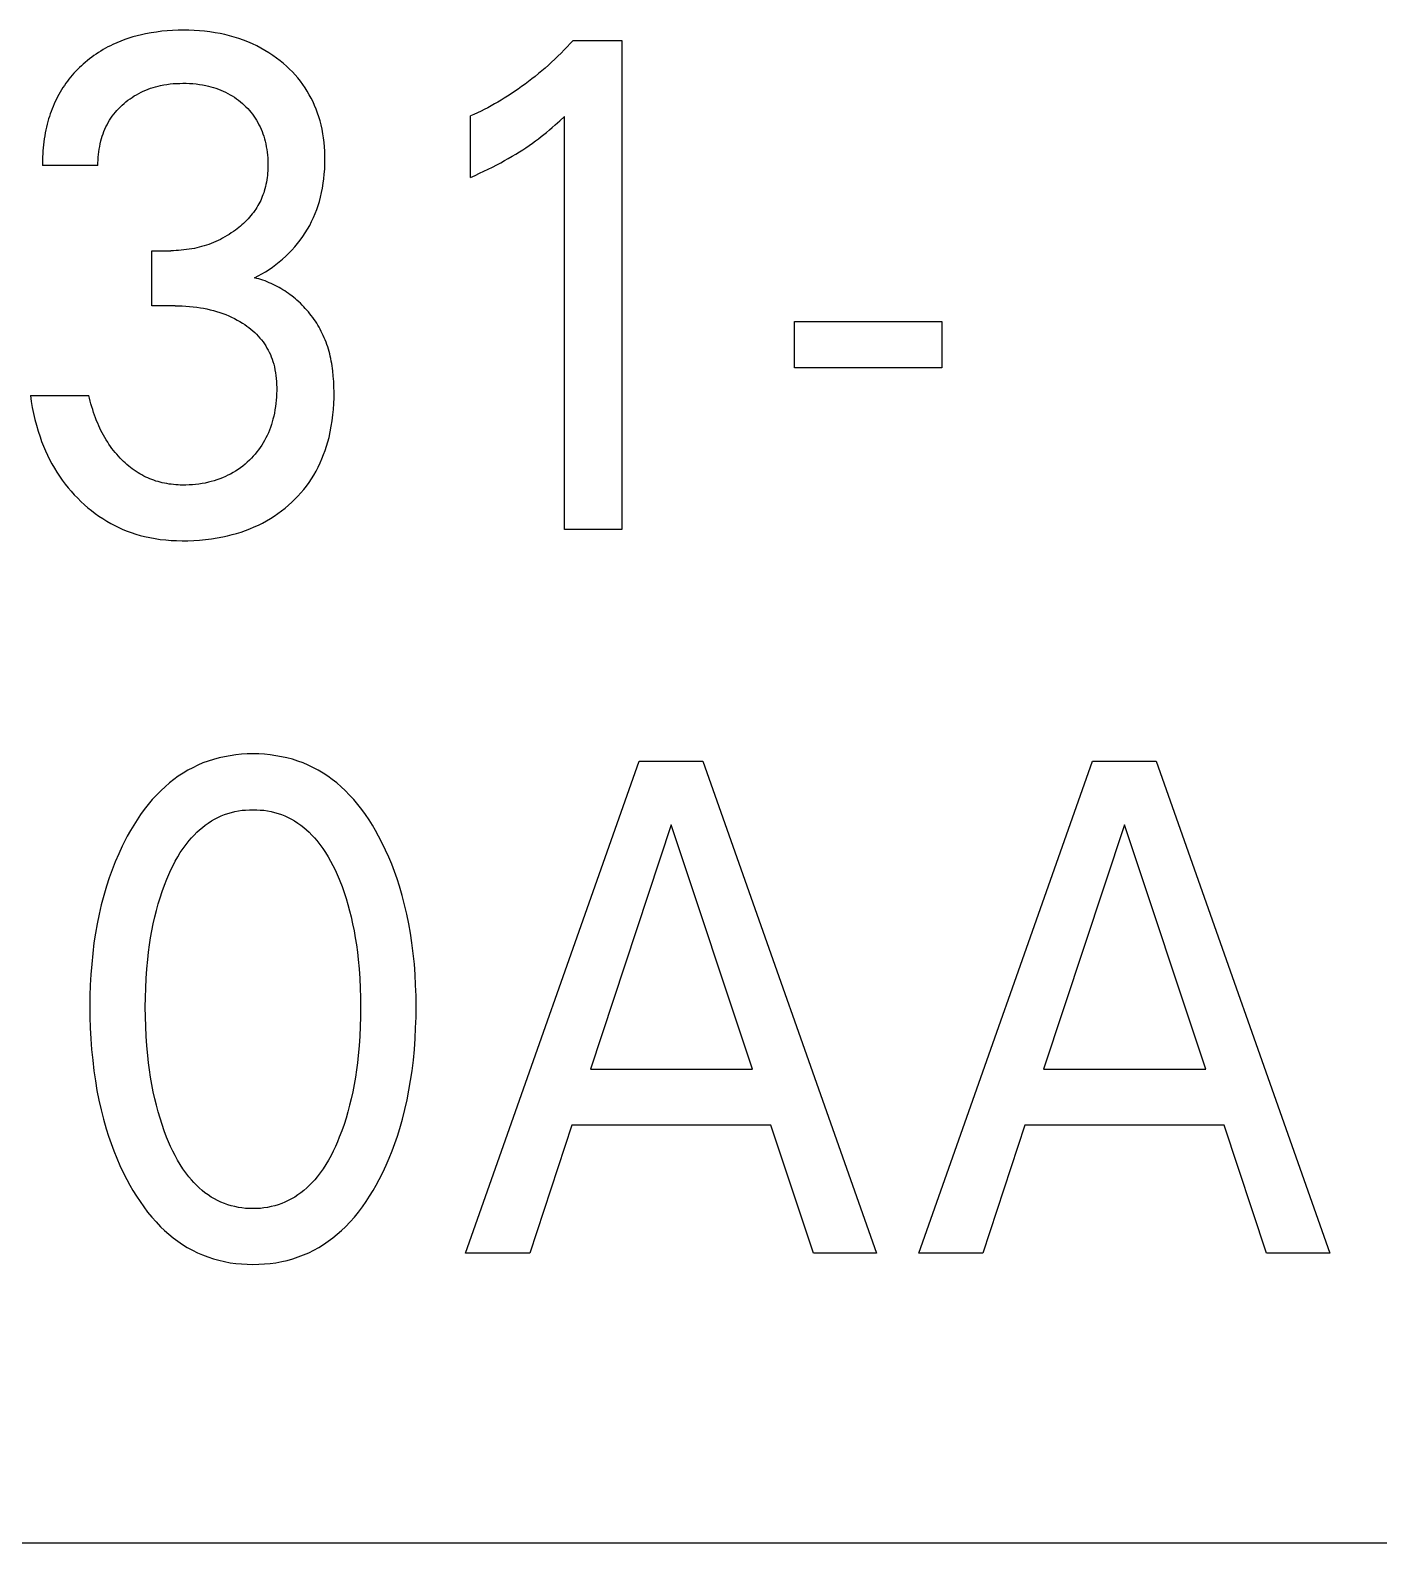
# Model space of a CAD drawing. Extents: x 10 to 656, y -396 to 292.
# Drawn here: x 272.301 to 273.244, y 101.772 to 102.829 of the extents above; entities that cross this region are included whole.
import ezdxf

# ---------------------------------------------------------------- set-up
doc = ezdxf.new("R2010")
doc.units = 0
doc.header["$LTSCALE"] = 5
doc.header["$MEASUREMENT"] = 0
doc.layers.get('0').update_dxf_attribs({"linetype": 'CONTINUOUS'})

msp = doc.modelspace()

# ---------------------------------------------------------------- linework, layer by layer
at = {"color": 7, "linetype": 'Continuous'}
for p, q in [((272.359, 102.8195), (272.3573, 102.8186)), ((272.3618, 102.8207), (272.359, 102.8195)), ((272.3646, 102.8219), (272.3618, 102.8207)), ((272.3674, 102.8229), (272.3646, 102.8219)), ((272.3703, 102.8239), (272.3674, 102.8229)), ((272.3731, 102.8248), (272.3703, 102.8239)), ((272.3761, 102.8256), (272.3731, 102.8248)), ((272.379, 102.8263), (272.3761, 102.8256)), ((272.3819, 102.827), (272.379, 102.8263)), ((272.3857, 102.8277), (272.3819, 102.827)), ((272.3895, 102.8282), (272.3857, 102.8277)), ((272.3932, 102.8287), (272.3895, 102.8282)), ((272.397, 102.829), (272.3932, 102.8287)), ((272.4008, 102.8293), (272.397, 102.829)), ((272.4046, 102.8294), (272.4008, 102.8293)), ((272.4085, 102.8295), (272.4046, 102.8294)), ((272.4121, 102.8294), (272.4085, 102.8295)), ((272.4158, 102.8293), (272.4121, 102.8294)), ((272.4195, 102.829), (272.4158, 102.8293)), ((272.4232, 102.8287), (272.4195, 102.829)), ((272.4268, 102.8283), (272.4232, 102.8287)), ((272.4305, 102.8277), (272.4268, 102.8283)), ((272.4341, 102.8271), (272.4305, 102.8277)), ((272.4374, 102.8264), (272.4341, 102.8271)), ((272.4407, 102.8256), (272.4374, 102.8264)), ((272.4439, 102.8246), (272.4407, 102.8256)), ((272.4472, 102.8236), (272.4439, 102.8246)), ((272.4504, 102.8225), (272.4472, 102.8236)), ((272.4535, 102.8213), (272.4504, 102.8225)), ((272.4566, 102.8199), (272.4535, 102.8213)), ((272.4596, 102.8185), (272.4566, 102.8199)), ((272.6789, 102.8201), (272.6768, 102.8179)), ((272.6809, 102.8224), (272.6789, 102.8201)), ((272.6809, 102.8224), (272.7149, 102.8224)), ((272.7149, 102.8224), (272.7149, 102.4802)), ((272.3427, 102.8094), (272.3412, 102.8082)), ((272.3442, 102.8106), (272.3427, 102.8094)), ((272.3458, 102.8117), (272.3442, 102.8106)), ((272.3474, 102.8128), (272.3458, 102.8117)), ((272.349, 102.8139), (272.3474, 102.8128)), ((272.3506, 102.8149), (272.349, 102.8139)), ((272.3522, 102.8159), (272.3506, 102.8149)), ((272.3539, 102.8169), (272.3522, 102.8159)), ((272.3556, 102.8178), (272.3539, 102.8169)), ((272.3573, 102.8186), (272.3556, 102.8178)), ((272.4625, 102.817), (272.4596, 102.8185)), ((272.4654, 102.8154), (272.4625, 102.817)), ((272.4681, 102.8137), (272.4654, 102.8154)), ((272.4709, 102.8119), (272.4681, 102.8137)), ((272.4735, 102.81), (272.4709, 102.8119)), ((272.4761, 102.808), (272.4735, 102.81)), ((272.6681, 102.8092), (272.6659, 102.8071)), ((272.6703, 102.8113), (272.6681, 102.8092)), ((272.6725, 102.8135), (272.6703, 102.8113)), ((272.6746, 102.8157), (272.6725, 102.8135)), ((272.6768, 102.8179), (272.6746, 102.8157)), ((272.3306, 102.7981), (272.3294, 102.7967)), ((272.3318, 102.7994), (272.3306, 102.7981)), ((272.3331, 102.8008), (272.3318, 102.7994)), ((272.3343, 102.8021), (272.3331, 102.8008)), ((272.3356, 102.8033), (272.3343, 102.8021)), ((272.337, 102.8046), (272.3356, 102.8033)), ((272.3383, 102.8058), (272.337, 102.8046)), ((272.3397, 102.807), (272.3383, 102.8058)), ((272.3412, 102.8082), (272.3397, 102.807)), ((272.4783, 102.8062), (272.4761, 102.808)), ((272.4805, 102.8043), (272.4783, 102.8062)), ((272.4826, 102.8023), (272.4805, 102.8043)), ((272.4846, 102.8003), (272.4826, 102.8023)), ((272.4865, 102.7982), (272.4846, 102.8003)), ((272.4884, 102.7961), (272.4865, 102.7982)), ((272.6567, 102.7991), (272.6544, 102.7972)), ((272.659, 102.801), (272.6567, 102.7991)), ((272.6613, 102.803), (272.659, 102.801)), ((272.6636, 102.805), (272.6613, 102.803)), ((272.6659, 102.8071), (272.6636, 102.805)), ((272.3231, 102.7878), (272.3221, 102.7862)), ((272.324, 102.7894), (272.3231, 102.7878)), ((272.3251, 102.7909), (272.324, 102.7894)), ((272.3261, 102.7924), (272.3251, 102.7909)), ((272.3272, 102.7938), (272.3261, 102.7924)), ((272.3283, 102.7953), (272.3272, 102.7938)), ((272.3294, 102.7967), (272.3283, 102.7953)), ((272.3803, 102.7869), (272.382, 102.7876)), ((272.382, 102.7876), (272.3837, 102.7883)), ((272.3837, 102.7883), (272.3854, 102.7889)), ((272.3854, 102.7889), (272.3871, 102.7894)), ((272.3871, 102.7894), (272.3889, 102.7899)), ((272.3889, 102.7899), (272.3906, 102.7904)), ((272.3906, 102.7904), (272.3924, 102.7908)), ((272.3924, 102.7908), (272.3946, 102.7912)), ((272.3946, 102.7912), (272.3968, 102.7916)), ((272.3968, 102.7916), (272.3991, 102.7919)), ((272.3991, 102.7919), (272.4013, 102.7921)), ((272.4013, 102.7921), (272.4035, 102.7923)), ((272.4035, 102.7923), (272.4058, 102.7923)), ((272.4058, 102.7923), (272.408, 102.7924)), ((272.408, 102.7924), (272.4103, 102.7924)), ((272.4103, 102.7924), (272.4126, 102.7923)), ((272.4126, 102.7923), (272.4149, 102.7921)), ((272.4149, 102.7921), (272.4172, 102.7919)), ((272.4172, 102.7919), (272.4195, 102.7916)), ((272.4195, 102.7916), (272.4217, 102.7912)), ((272.4217, 102.7912), (272.424, 102.7908)), ((272.424, 102.7908), (272.4258, 102.7904)), ((272.4258, 102.7904), (272.4275, 102.7899)), ((272.4275, 102.7899), (272.4293, 102.7894)), ((272.4293, 102.7894), (272.431, 102.7889)), ((272.431, 102.7889), (272.4328, 102.7883)), ((272.4328, 102.7883), (272.4345, 102.7876)), ((272.4345, 102.7876), (272.4362, 102.7869)), ((272.4902, 102.7939), (272.4884, 102.7961)), ((272.4919, 102.7916), (272.4902, 102.7939)), ((272.4935, 102.7892), (272.4919, 102.7916)), ((272.495, 102.7869), (272.4935, 102.7892)), ((272.6425, 102.7883), (272.64, 102.7866)), ((272.6449, 102.79), (272.6425, 102.7883)), ((272.6473, 102.7918), (272.6449, 102.79)), ((272.6497, 102.7935), (272.6473, 102.7918)), ((272.6521, 102.7954), (272.6497, 102.7935)), ((272.6544, 102.7972), (272.6521, 102.7954)), ((272.3179, 102.7779), (272.3172, 102.7762)), ((272.3187, 102.7796), (272.3179, 102.7779)), ((272.3195, 102.7813), (272.3187, 102.7796)), ((272.3203, 102.783), (272.3195, 102.7813)), ((272.3212, 102.7846), (272.3203, 102.783)), ((272.3221, 102.7862), (272.3212, 102.7846)), ((272.3643, 102.7759), (272.3656, 102.7771)), ((272.3656, 102.7771), (272.3669, 102.7782)), ((272.3669, 102.7782), (272.3682, 102.7794)), ((272.3682, 102.7794), (272.3696, 102.7805)), ((272.3696, 102.7805), (272.3711, 102.7815)), ((272.3711, 102.7815), (272.3725, 102.7825)), ((272.3725, 102.7825), (272.374, 102.7835)), ((272.374, 102.7835), (272.3756, 102.7844)), ((272.3756, 102.7844), (272.3771, 102.7853)), ((272.3771, 102.7853), (272.3787, 102.7861)), ((272.3787, 102.7861), (272.3803, 102.7869)), ((272.4362, 102.7869), (272.4378, 102.7861)), ((272.4378, 102.7861), (272.4394, 102.7853)), ((272.4394, 102.7853), (272.441, 102.7844)), ((272.441, 102.7844), (272.4425, 102.7835)), ((272.4425, 102.7835), (272.444, 102.7826)), ((272.444, 102.7826), (272.4454, 102.7815)), ((272.4454, 102.7815), (272.4469, 102.7805)), ((272.4469, 102.7805), (272.4483, 102.7794)), ((272.4483, 102.7794), (272.4496, 102.7782)), ((272.4496, 102.7782), (272.4509, 102.7771)), ((272.4509, 102.7771), (272.4521, 102.7759)), ((272.4964, 102.7844), (272.495, 102.7869)), ((272.4977, 102.7819), (272.4964, 102.7844)), ((272.499, 102.7794), (272.4977, 102.7819)), ((272.5001, 102.7768), (272.499, 102.7794)), ((272.6259, 102.7779), (272.6236, 102.7766)), ((272.6282, 102.7792), (272.6259, 102.7779)), ((272.6305, 102.7806), (272.6282, 102.7792)), ((272.6328, 102.7819), (272.6305, 102.7806)), ((272.6351, 102.7834), (272.6328, 102.7819)), ((272.6376, 102.785), (272.6351, 102.7834)), ((272.64, 102.7866), (272.6376, 102.785)), ((272.3141, 102.7674), (272.3136, 102.7656)), ((272.3146, 102.7692), (272.3141, 102.7674)), ((272.3152, 102.771), (272.3146, 102.7692)), ((272.3158, 102.7727), (272.3152, 102.771)), ((272.3165, 102.7745), (272.3158, 102.7727)), ((272.3172, 102.7762), (272.3165, 102.7745)), ((272.3558, 102.765), (272.3567, 102.7665)), ((272.3567, 102.7665), (272.3577, 102.7679)), ((272.3577, 102.7679), (272.3586, 102.7693)), ((272.3586, 102.7693), (272.3597, 102.7707)), ((272.3597, 102.7707), (272.3608, 102.7721)), ((272.3608, 102.7721), (272.3619, 102.7734)), ((272.3619, 102.7734), (272.3631, 102.7747)), ((272.3631, 102.7747), (272.3643, 102.7759)), ((272.4521, 102.7759), (272.4533, 102.7747)), ((272.4533, 102.7747), (272.4545, 102.7734)), ((272.4545, 102.7734), (272.4556, 102.7721)), ((272.4556, 102.7721), (272.4566, 102.7708)), ((272.4566, 102.7708), (272.4576, 102.7694)), ((272.4576, 102.7694), (272.4586, 102.768)), ((272.4586, 102.768), (272.4595, 102.7665)), ((272.4595, 102.7665), (272.4604, 102.765)), ((272.5012, 102.7742), (272.5001, 102.7768)), ((272.5022, 102.7715), (272.5012, 102.7742)), ((272.5031, 102.7689), (272.5022, 102.7715)), ((272.5039, 102.7661), (272.5031, 102.7689)), ((272.6116, 102.7706), (272.6092, 102.7695)), ((272.6092, 102.7265), (272.6092, 102.7695)), ((272.614, 102.7717), (272.6116, 102.7706)), ((272.6165, 102.7729), (272.614, 102.7717)), ((272.6188, 102.7741), (272.6165, 102.7729)), ((272.6212, 102.7753), (272.6188, 102.7741)), ((272.6236, 102.7766), (272.6212, 102.7753)), ((272.6716, 102.7662), (272.6748, 102.7692)), ((272.6748, 102.4802), (272.6748, 102.7692)), ((272.3117, 102.7576), (272.3114, 102.7556)), ((272.3122, 102.7597), (272.3117, 102.7576)), ((272.3126, 102.7617), (272.3122, 102.7597)), ((272.3131, 102.7638), (272.3126, 102.7617)), ((272.3136, 102.7656), (272.3131, 102.7638)), ((272.3516, 102.7554), (272.3522, 102.757)), ((272.3522, 102.757), (272.3528, 102.7587)), ((272.3528, 102.7587), (272.3535, 102.7603)), ((272.3535, 102.7603), (272.3542, 102.7619)), ((272.3542, 102.7619), (272.355, 102.7634)), ((272.355, 102.7634), (272.3558, 102.765)), ((272.4604, 102.765), (272.4612, 102.7634)), ((272.4612, 102.7634), (272.462, 102.7619)), ((272.462, 102.7619), (272.4627, 102.7603)), ((272.4627, 102.7603), (272.4634, 102.7586)), ((272.4634, 102.7586), (272.464, 102.757)), ((272.464, 102.757), (272.4645, 102.7553)), ((272.5046, 102.7632), (272.5039, 102.7661)), ((272.5053, 102.7602), (272.5046, 102.7632)), ((272.5059, 102.7571), (272.5053, 102.7602)), ((272.5063, 102.7541), (272.5059, 102.7571)), ((272.6586, 102.7551), (272.6605, 102.7565)), ((272.6605, 102.7565), (272.6623, 102.758)), ((272.6623, 102.758), (272.6643, 102.7598)), ((272.6643, 102.7598), (272.6663, 102.7615)), ((272.6663, 102.7615), (272.6683, 102.7632)), ((272.6683, 102.7632), (272.6716, 102.7662)), ((272.3101, 102.7452), (272.31, 102.7431)), ((272.3103, 102.7472), (272.3101, 102.7452)), ((272.3105, 102.7493), (272.3103, 102.7472)), ((272.3108, 102.7514), (272.3105, 102.7493)), ((272.311, 102.7535), (272.3108, 102.7514)), ((272.3114, 102.7556), (272.311, 102.7535)), ((272.3492, 102.7444), (272.3494, 102.7463)), ((272.3494, 102.7463), (272.3498, 102.7482)), ((272.3498, 102.7482), (272.3502, 102.7501)), ((272.3502, 102.7501), (272.3506, 102.752)), ((272.3506, 102.752), (272.3511, 102.7537)), ((272.3511, 102.7537), (272.3516, 102.7554)), ((272.4645, 102.7553), (272.465, 102.7536)), ((272.465, 102.7536), (272.4655, 102.7519)), ((272.4655, 102.7519), (272.4659, 102.75)), ((272.4659, 102.75), (272.4663, 102.748)), ((272.4663, 102.748), (272.4666, 102.7461)), ((272.4666, 102.7461), (272.4669, 102.7442)), ((272.5067, 102.751), (272.5063, 102.7541)), ((272.507, 102.748), (272.5067, 102.751)), ((272.5072, 102.7449), (272.507, 102.748)), ((272.6434, 102.7444), (272.6457, 102.7459)), ((272.6457, 102.7459), (272.6479, 102.7473)), ((272.6479, 102.7473), (272.6502, 102.7489)), ((272.6502, 102.7489), (272.6524, 102.7504)), ((272.6524, 102.7504), (272.6546, 102.752)), ((272.6546, 102.752), (272.6567, 102.7536)), ((272.6567, 102.7536), (272.6586, 102.7551)), ((272.3099, 102.741), (272.3098, 102.7389)), ((272.3098, 102.7389), (272.3098, 102.7369)), ((272.3098, 102.7369), (272.3098, 102.7348)), ((272.3486, 102.7348), (272.3098, 102.7348)), ((272.31, 102.7431), (272.3099, 102.741)), ((272.3486, 102.7367), (272.3487, 102.7386)), ((272.3486, 102.7348), (272.3486, 102.7367)), ((272.3487, 102.7386), (272.3488, 102.7406)), ((272.3488, 102.7406), (272.3489, 102.7425)), ((272.3489, 102.7425), (272.3492, 102.7444)), ((272.4669, 102.7442), (272.4671, 102.7422)), ((272.4671, 102.7422), (272.4673, 102.7402)), ((272.4673, 102.7402), (272.4674, 102.7383)), ((272.4674, 102.7383), (272.4674, 102.7363)), ((272.4674, 102.7363), (272.4674, 102.7343)), ((272.5073, 102.7418), (272.5072, 102.7449)), ((272.5072, 102.7322), (272.5073, 102.7354)), ((272.5073, 102.7387), (272.5073, 102.7418)), ((272.5073, 102.7354), (272.5073, 102.7387)), ((272.6245, 102.7338), (272.6276, 102.7354)), ((272.6276, 102.7354), (272.6303, 102.7368)), ((272.6303, 102.7368), (272.6329, 102.7383)), ((272.6329, 102.7383), (272.6356, 102.7397)), ((272.6356, 102.7397), (272.6382, 102.7413)), ((272.6382, 102.7413), (272.6408, 102.7428)), ((272.6408, 102.7428), (272.6434, 102.7444)), ((272.4667, 102.7248), (272.4664, 102.7232)), ((272.4669, 102.7264), (272.4667, 102.7248)), ((272.4671, 102.7279), (272.4669, 102.7264)), ((272.4672, 102.7295), (272.4671, 102.7279)), ((272.4673, 102.7311), (272.4672, 102.7295)), ((272.4674, 102.7327), (272.4673, 102.7311)), ((272.4674, 102.7343), (272.4674, 102.7327)), ((272.5062, 102.7224), (272.5066, 102.7256)), ((272.5066, 102.7256), (272.5069, 102.7289)), ((272.5069, 102.7289), (272.5072, 102.7322)), ((272.6092, 102.7265), (272.6123, 102.7279)), ((272.6123, 102.7279), (272.6154, 102.7294)), ((272.6154, 102.7294), (272.6184, 102.7308)), ((272.6184, 102.7308), (272.6215, 102.7323)), ((272.6215, 102.7323), (272.6245, 102.7338)), ((272.464, 102.7144), (272.4635, 102.7131)), ((272.4645, 102.7157), (272.464, 102.7144)), ((272.4649, 102.717), (272.4645, 102.7157)), ((272.4654, 102.7185), (272.4649, 102.717)), ((272.4658, 102.7201), (272.4654, 102.7185)), ((272.4661, 102.7216), (272.4658, 102.7201)), ((272.4664, 102.7232), (272.4661, 102.7216)), ((272.5043, 102.7127), (272.505, 102.7159)), ((272.505, 102.7159), (272.5057, 102.7191)), ((272.5057, 102.7191), (272.5062, 102.7224)), ((272.4582, 102.7033), (272.4573, 102.7021)), ((272.4589, 102.7044), (272.4582, 102.7033)), ((272.4597, 102.7056), (272.4589, 102.7044)), ((272.4604, 102.7068), (272.4597, 102.7056)), ((272.4611, 102.708), (272.4604, 102.7068)), ((272.4618, 102.7093), (272.4611, 102.708)), ((272.4624, 102.7105), (272.4618, 102.7093)), ((272.463, 102.7118), (272.4624, 102.7105)), ((272.4635, 102.7131), (272.463, 102.7118)), ((272.5005, 102.7012), (272.5016, 102.704)), ((272.5016, 102.704), (272.5026, 102.7069)), ((272.5026, 102.7069), (272.5035, 102.7098)), ((272.5035, 102.7098), (272.5043, 102.7127)), ((272.4482, 102.6925), (272.4471, 102.6915)), ((272.4493, 102.6934), (272.4482, 102.6925)), ((272.4504, 102.6944), (272.4493, 102.6934)), ((272.4515, 102.6955), (272.4504, 102.6944)), ((272.4526, 102.6965), (272.4515, 102.6955)), ((272.4536, 102.6976), (272.4526, 102.6965)), ((272.4546, 102.6987), (272.4536, 102.6976)), ((272.4555, 102.6998), (272.4546, 102.6987)), ((272.4565, 102.701), (272.4555, 102.6998)), ((272.4573, 102.7021), (272.4565, 102.701)), ((272.4952, 102.6903), (272.4967, 102.6929)), ((272.4967, 102.6929), (272.498, 102.6956)), ((272.498, 102.6956), (272.4993, 102.6984)), ((272.4993, 102.6984), (272.5005, 102.7012)), ((272.431, 102.6817), (272.4294, 102.681)), ((272.4326, 102.6824), (272.431, 102.6817)), ((272.4342, 102.6832), (272.4326, 102.6824)), ((272.4358, 102.684), (272.4342, 102.6832)), ((272.4373, 102.6849), (272.4358, 102.684)), ((272.4389, 102.6858), (272.4373, 102.6849)), ((272.4404, 102.6867), (272.4389, 102.6858)), ((272.4418, 102.6877), (272.4404, 102.6867)), ((272.4433, 102.6887), (272.4418, 102.6877)), ((272.4447, 102.6897), (272.4433, 102.6887)), ((272.4459, 102.6906), (272.4447, 102.6897)), ((272.4471, 102.6915), (272.4459, 102.6906)), ((272.4882, 102.6803), (272.4901, 102.6827)), ((272.4901, 102.6827), (272.4919, 102.6852)), ((272.4919, 102.6852), (272.4936, 102.6877)), ((272.4936, 102.6877), (272.4952, 102.6903)), ((272.3862, 102.6368), (272.3862, 102.6753)), ((272.3862, 102.6753), (272.3995, 102.6753)), ((272.4014, 102.6753), (272.3995, 102.6753)), ((272.4032, 102.6754), (272.4014, 102.6753)), ((272.405, 102.6755), (272.4032, 102.6754)), ((272.4069, 102.6756), (272.405, 102.6755)), ((272.4087, 102.6758), (272.4069, 102.6756)), ((272.4105, 102.676), (272.4087, 102.6758)), ((272.4124, 102.6763), (272.4105, 102.676)), ((272.4142, 102.6766), (272.4124, 102.6763)), ((272.416, 102.6769), (272.4142, 102.6766)), ((272.4177, 102.6773), (272.416, 102.6769)), ((272.4194, 102.6777), (272.4177, 102.6773)), ((272.4211, 102.6781), (272.4194, 102.6777)), ((272.4228, 102.6786), (272.4211, 102.6781)), ((272.4245, 102.6792), (272.4228, 102.6786)), ((272.4261, 102.6797), (272.4245, 102.6792)), ((272.4278, 102.6804), (272.4261, 102.6797)), ((272.4294, 102.681), (272.4278, 102.6804)), ((272.4777, 102.6694), (272.48, 102.6714)), ((272.48, 102.6714), (272.4821, 102.6735)), ((272.4821, 102.6735), (272.4843, 102.6757)), ((272.4843, 102.6757), (272.4863, 102.678)), ((272.4863, 102.678), (272.4882, 102.6803)), ((272.4633, 102.6591), (272.4658, 102.6606)), ((272.4658, 102.6606), (272.4683, 102.6622)), ((272.4683, 102.6622), (272.4707, 102.6638)), ((272.4707, 102.6638), (272.4731, 102.6656)), ((272.4731, 102.6656), (272.4754, 102.6675)), ((272.4754, 102.6675), (272.4777, 102.6694)), ((272.4581, 102.6563), (272.4607, 102.6576)), ((272.4596, 102.6559), (272.4581, 102.6563)), ((272.4611, 102.6555), (272.4596, 102.6559)), ((272.4607, 102.6576), (272.4633, 102.6591)), ((272.4626, 102.6551), (272.4611, 102.6555)), ((272.464, 102.6546), (272.4626, 102.6551)), ((272.4655, 102.6541), (272.464, 102.6546)), ((272.4669, 102.6535), (272.4655, 102.6541)), ((272.4684, 102.6529), (272.4669, 102.6535)), ((272.4698, 102.6523), (272.4684, 102.6529)), ((272.4712, 102.6517), (272.4698, 102.6523)), ((272.4726, 102.651), (272.4712, 102.6517)), ((272.4739, 102.6503), (272.4726, 102.651)), ((272.4753, 102.6495), (272.4739, 102.6503)), ((272.4766, 102.6488), (272.4753, 102.6495)), ((272.4779, 102.648), (272.4766, 102.6488)), ((272.4793, 102.6472), (272.4779, 102.648)), ((272.4805, 102.6463), (272.4793, 102.6472)), ((272.4818, 102.6454), (272.4805, 102.6463)), ((272.483, 102.6445), (272.4818, 102.6454)), ((272.4843, 102.6436), (272.483, 102.6445)), ((272.4855, 102.6426), (272.4843, 102.6436)), ((272.4867, 102.6416), (272.4855, 102.6426)), ((272.4878, 102.6406), (272.4867, 102.6416)), ((272.489, 102.6396), (272.4878, 102.6406)), ((272.4902, 102.6385), (272.489, 102.6396)), ((272.4025, 102.6368), (272.3862, 102.6368)), ((272.4025, 102.6368), (272.405, 102.6367)), ((272.405, 102.6367), (272.4076, 102.6367)), ((272.4076, 102.6367), (272.4101, 102.6365)), ((272.4101, 102.6365), (272.4127, 102.6363)), ((272.4127, 102.6363), (272.4152, 102.6361)), ((272.4152, 102.6361), (272.4177, 102.6358)), ((272.4177, 102.6358), (272.4202, 102.6354)), ((272.4202, 102.6354), (272.4225, 102.635)), ((272.4225, 102.635), (272.4248, 102.6346)), ((272.4248, 102.6346), (272.4271, 102.634)), ((272.4271, 102.634), (272.4293, 102.6335)), ((272.4293, 102.6335), (272.4316, 102.6328)), ((272.4316, 102.6328), (272.4338, 102.6321)), ((272.4338, 102.6321), (272.436, 102.6314)), ((272.436, 102.6314), (272.438, 102.6306)), ((272.438, 102.6306), (272.4401, 102.6297)), ((272.4401, 102.6297), (272.4421, 102.6288)), ((272.4421, 102.6288), (272.4441, 102.6279)), ((272.4914, 102.6373), (272.4902, 102.6385)), ((272.4925, 102.6361), (272.4914, 102.6373)), ((272.4936, 102.6349), (272.4925, 102.6361)), ((272.4947, 102.6337), (272.4936, 102.6349)), ((272.4958, 102.6325), (272.4947, 102.6337)), ((272.4968, 102.6312), (272.4958, 102.6325)), ((272.4978, 102.6299), (272.4968, 102.6312)), ((272.4988, 102.6286), (272.4978, 102.6299)), ((272.4441, 102.6279), (272.446, 102.6268)), ((272.446, 102.6268), (272.4479, 102.6257)), ((272.4479, 102.6257), (272.4498, 102.6246)), ((272.4498, 102.6246), (272.4513, 102.6236)), ((272.4513, 102.6236), (272.4528, 102.6226)), ((272.4528, 102.6226), (272.4542, 102.6215)), ((272.4542, 102.6215), (272.4556, 102.6204)), ((272.4556, 102.6204), (272.4569, 102.6193)), ((272.4569, 102.6193), (272.4582, 102.6181)), ((272.4998, 102.6272), (272.4988, 102.6286)), ((272.5007, 102.6259), (272.4998, 102.6272)), ((272.5016, 102.6245), (272.5007, 102.6259)), ((272.5024, 102.6231), (272.5016, 102.6245)), ((272.5033, 102.6217), (272.5024, 102.6231)), ((272.5041, 102.6203), (272.5033, 102.6217)), ((272.5048, 102.6188), (272.5041, 102.6203)), ((272.5055, 102.6174), (272.5048, 102.6188)), ((272.8358, 102.5934), (272.8358, 102.6258)), ((272.8358, 102.6258), (272.9389, 102.6258)), ((272.9389, 102.6258), (272.9389, 102.5934)), ((272.4582, 102.6181), (272.4595, 102.6168)), ((272.4595, 102.6168), (272.4607, 102.6156)), ((272.4607, 102.6156), (272.4619, 102.6142)), ((272.4619, 102.6142), (272.463, 102.6129)), ((272.463, 102.6129), (272.4641, 102.6115)), ((272.4641, 102.6115), (272.465, 102.6101)), ((272.465, 102.6101), (272.466, 102.6087)), ((272.466, 102.6087), (272.4668, 102.6072)), ((272.5062, 102.6159), (272.5055, 102.6174)), ((272.5069, 102.6144), (272.5062, 102.6159)), ((272.5075, 102.6129), (272.5069, 102.6144)), ((272.5081, 102.6113), (272.5075, 102.6129)), ((272.5087, 102.6097), (272.5081, 102.6113)), ((272.5093, 102.6081), (272.5087, 102.6097)), ((272.5098, 102.6064), (272.5093, 102.6081)), ((272.4668, 102.6072), (272.4677, 102.6057)), ((272.4677, 102.6057), (272.4684, 102.6042)), ((272.4684, 102.6042), (272.4692, 102.6027)), ((272.4692, 102.6027), (272.4698, 102.6011)), ((272.4698, 102.6011), (272.4704, 102.5995)), ((272.4704, 102.5995), (272.471, 102.5979)), ((272.471, 102.5979), (272.4715, 102.5959)), ((272.5102, 102.6048), (272.5098, 102.6064)), ((272.5107, 102.6031), (272.5102, 102.6048)), ((272.5111, 102.6015), (272.5107, 102.6031)), ((272.5115, 102.5998), (272.5111, 102.6015)), ((272.5118, 102.5981), (272.5115, 102.5998)), ((272.5121, 102.5964), (272.5118, 102.5981)), ((272.4715, 102.5959), (272.472, 102.594)), ((272.472, 102.594), (272.4724, 102.592)), ((272.4724, 102.592), (272.4728, 102.5899)), ((272.4728, 102.5899), (272.4731, 102.5879)), ((272.4731, 102.5879), (272.4733, 102.5859)), ((272.5124, 102.5947), (272.5121, 102.5964)), ((272.5126, 102.593), (272.5124, 102.5947)), ((272.5128, 102.5913), (272.5126, 102.593)), ((272.5132, 102.5875), (272.5128, 102.5913)), ((272.5135, 102.5838), (272.5132, 102.5875)), ((272.9389, 102.5934), (272.8358, 102.5934)), ((272.4733, 102.5859), (272.4734, 102.5838)), ((272.4734, 102.5838), (272.4735, 102.5818)), ((272.4735, 102.5818), (272.4736, 102.5797)), ((272.4736, 102.5774), (272.4735, 102.5752)), ((272.4736, 102.5797), (272.4736, 102.5774)), ((272.5136, 102.58), (272.5135, 102.5838)), ((272.5137, 102.5763), (272.5136, 102.58)), ((272.5137, 102.5723), (272.5137, 102.5763)), ((272.3013, 102.5741), (272.3019, 102.5699)), ((272.3013, 102.5741), (272.3422, 102.5741)), ((272.3019, 102.5699), (272.3026, 102.5657)), ((272.3026, 102.5657), (272.3035, 102.5615)), ((272.3427, 102.5721), (272.3422, 102.5741)), ((272.3432, 102.5701), (272.3427, 102.5721)), ((272.3437, 102.5681), (272.3432, 102.5701)), ((272.3443, 102.5661), (272.3437, 102.5681)), ((272.3449, 102.5642), (272.3443, 102.5661)), ((272.4727, 102.5662), (272.4724, 102.5639)), ((272.473, 102.5684), (272.4727, 102.5662)), ((272.4733, 102.5707), (272.473, 102.5684)), ((272.4734, 102.5729), (272.4733, 102.5707)), ((272.4735, 102.5752), (272.4734, 102.5729)), ((272.5133, 102.5643), (272.5135, 102.5683)), ((272.5135, 102.5683), (272.5137, 102.5723)), ((272.3035, 102.5615), (272.3044, 102.5573)), ((272.3044, 102.5573), (272.3055, 102.5532)), ((272.3455, 102.5622), (272.3449, 102.5642)), ((272.3462, 102.5602), (272.3455, 102.5622)), ((272.3469, 102.5583), (272.3462, 102.5602)), ((272.3476, 102.5564), (272.3469, 102.5583)), ((272.3484, 102.5546), (272.3476, 102.5564)), ((272.4705, 102.5556), (272.4699, 102.5537)), ((272.471, 102.5575), (272.4705, 102.5556)), ((272.4715, 102.5595), (272.471, 102.5575)), ((272.472, 102.5617), (272.4715, 102.5595)), ((272.4724, 102.5639), (272.472, 102.5617)), ((272.5118, 102.5525), (272.5124, 102.5564)), ((272.5124, 102.5564), (272.5129, 102.5604)), ((272.5129, 102.5604), (272.5133, 102.5643)), ((272.3055, 102.5532), (272.3067, 102.5491)), ((272.3067, 102.5491), (272.3081, 102.545)), ((272.3081, 102.545), (272.3092, 102.5418)), ((272.3491, 102.5529), (272.3484, 102.5546)), ((272.3499, 102.5512), (272.3491, 102.5529)), ((272.3507, 102.5495), (272.3499, 102.5512)), ((272.3516, 102.5478), (272.3507, 102.5495)), ((272.3525, 102.5462), (272.3516, 102.5478)), ((272.3534, 102.5446), (272.3525, 102.5462)), ((272.3544, 102.5429), (272.3534, 102.5446)), ((272.4661, 102.5443), (272.4651, 102.5425)), ((272.4669, 102.5461), (272.4661, 102.5443)), ((272.4678, 102.548), (272.4669, 102.5461)), ((272.4685, 102.5498), (272.4678, 102.548)), ((272.4692, 102.5517), (272.4685, 102.5498)), ((272.4699, 102.5537), (272.4692, 102.5517)), ((272.5094, 102.5417), (272.5102, 102.5447)), ((272.5102, 102.5447), (272.511, 102.5486)), ((272.511, 102.5486), (272.5118, 102.5525)), ((272.3092, 102.5418), (272.3105, 102.5386)), ((272.3105, 102.5386), (272.3118, 102.5354)), ((272.3118, 102.5354), (272.3133, 102.5323)), ((272.3554, 102.5414), (272.3544, 102.5429)), ((272.3563, 102.5399), (272.3554, 102.5414)), ((272.3573, 102.5384), (272.3563, 102.5399)), ((272.3584, 102.537), (272.3573, 102.5384)), ((272.3595, 102.5356), (272.3584, 102.537)), ((272.3606, 102.5342), (272.3595, 102.5356)), ((272.3617, 102.5329), (272.3606, 102.5342)), ((272.4597, 102.5345), (272.4585, 102.533)), ((272.4609, 102.536), (272.4597, 102.5345)), ((272.462, 102.5376), (272.4609, 102.536)), ((272.4631, 102.5392), (272.462, 102.5376)), ((272.4641, 102.5408), (272.4631, 102.5392)), ((272.4651, 102.5425), (272.4641, 102.5408)), ((272.5064, 102.5327), (272.5075, 102.5356)), ((272.5075, 102.5356), (272.5085, 102.5386)), ((272.5085, 102.5386), (272.5094, 102.5417)), ((272.3133, 102.5323), (272.3148, 102.5292)), ((272.3148, 102.5292), (272.3164, 102.5262)), ((272.3164, 102.5262), (272.3181, 102.5232)), ((272.3181, 102.5232), (272.3199, 102.5203)), ((272.3629, 102.5315), (272.3617, 102.5329)), ((272.3641, 102.5302), (272.3629, 102.5315)), ((272.3654, 102.529), (272.3641, 102.5302)), ((272.3665, 102.5279), (272.3654, 102.529)), ((272.3677, 102.5268), (272.3665, 102.5279)), ((272.3689, 102.5257), (272.3677, 102.5268)), ((272.3701, 102.5247), (272.3689, 102.5257)), ((272.3713, 102.5237), (272.3701, 102.5247)), ((272.3726, 102.5227), (272.3713, 102.5237)), ((272.4483, 102.5235), (272.4466, 102.5223)), ((272.4499, 102.5247), (272.4483, 102.5235)), ((272.4515, 102.526), (272.4499, 102.5247)), ((272.453, 102.5273), (272.4515, 102.526)), ((272.4545, 102.5287), (272.453, 102.5273)), ((272.4559, 102.5301), (272.4545, 102.5287)), ((272.4572, 102.5315), (272.4559, 102.5301)), ((272.4585, 102.533), (272.4572, 102.5315)), ((272.5011, 102.5211), (272.5026, 102.524)), ((272.5026, 102.524), (272.504, 102.5268)), ((272.504, 102.5268), (272.5052, 102.5297)), ((272.5052, 102.5297), (272.5064, 102.5327)), ((272.3199, 102.5203), (272.3217, 102.5175)), ((272.3217, 102.5175), (272.3236, 102.5148)), ((272.3236, 102.5148), (272.3256, 102.5121)), ((272.3739, 102.5218), (272.3726, 102.5227)), ((272.3752, 102.5209), (272.3739, 102.5218)), ((272.3766, 102.52), (272.3752, 102.5209)), ((272.3779, 102.5192), (272.3766, 102.52)), ((272.3793, 102.5185), (272.3779, 102.5192)), ((272.3806, 102.5177), (272.3793, 102.5185)), ((272.382, 102.517), (272.3806, 102.5177)), ((272.3834, 102.5164), (272.382, 102.517)), ((272.3848, 102.5158), (272.3834, 102.5164)), ((272.3862, 102.5152), (272.3848, 102.5158)), ((272.3877, 102.5147), (272.3862, 102.5152)), ((272.3891, 102.5142), (272.3877, 102.5147)), ((272.3906, 102.5138), (272.3891, 102.5142)), ((272.3921, 102.5134), (272.3906, 102.5138)), ((272.3936, 102.513), (272.3921, 102.5134)), ((272.3952, 102.5126), (272.3936, 102.513)), ((272.3967, 102.5124), (272.3952, 102.5126)), ((272.4214, 102.5124), (272.4191, 102.5121)), ((272.4236, 102.5128), (272.4214, 102.5124)), ((272.4258, 102.5133), (272.4236, 102.5128)), ((272.4278, 102.5138), (272.4258, 102.5133)), ((272.4299, 102.5144), (272.4278, 102.5138)), ((272.4318, 102.515), (272.4299, 102.5144)), ((272.4338, 102.5157), (272.4318, 102.515)), ((272.4357, 102.5165), (272.4338, 102.5157)), ((272.4377, 102.5173), (272.4357, 102.5165)), ((272.4395, 102.5182), (272.4377, 102.5173)), ((272.4414, 102.5191), (272.4395, 102.5182)), ((272.4432, 102.5201), (272.4414, 102.5191)), ((272.4449, 102.5212), (272.4432, 102.5201)), ((272.4466, 102.5223), (272.4449, 102.5212)), ((272.4944, 102.5107), (272.4962, 102.5132)), ((272.4962, 102.5132), (272.4979, 102.5158)), ((272.4979, 102.5158), (272.4996, 102.5184)), ((272.4996, 102.5184), (272.5011, 102.5211)), ((272.3256, 102.5121), (272.3277, 102.5095)), ((272.3277, 102.5095), (272.3298, 102.507)), ((272.3298, 102.507), (272.332, 102.5045)), ((272.332, 102.5045), (272.3344, 102.5021)), ((272.3344, 102.5021), (272.3367, 102.4998)), ((272.3983, 102.5121), (272.3967, 102.5124)), ((272.3999, 102.5119), (272.3983, 102.5121)), ((272.4015, 102.5117), (272.3999, 102.5119)), ((272.403, 102.5116), (272.4015, 102.5117)), ((272.4046, 102.5115), (272.403, 102.5116)), ((272.4062, 102.5114), (272.4046, 102.5115)), ((272.4078, 102.5114), (272.4062, 102.5114)), ((272.4101, 102.5114), (272.4078, 102.5114)), ((272.4124, 102.5115), (272.4101, 102.5114)), ((272.4146, 102.5116), (272.4124, 102.5115)), ((272.4169, 102.5118), (272.4146, 102.5116)), ((272.4191, 102.5121), (272.4169, 102.5118)), ((272.4864, 102.5015), (272.4885, 102.5037)), ((272.4885, 102.5037), (272.4905, 102.506)), ((272.4905, 102.506), (272.4925, 102.5083)), ((272.4925, 102.5083), (272.4944, 102.5107)), ((272.3367, 102.4998), (272.3391, 102.4976)), ((272.3391, 102.4976), (272.3416, 102.4955)), ((272.3416, 102.4955), (272.3441, 102.4935)), ((272.3441, 102.4935), (272.3466, 102.4915)), ((272.3466, 102.4915), (272.3493, 102.4897)), ((272.4718, 102.4896), (272.4744, 102.4914)), ((272.4744, 102.4914), (272.477, 102.4933)), ((272.477, 102.4933), (272.4795, 102.4952)), ((272.4795, 102.4952), (272.4819, 102.4973)), ((272.4819, 102.4973), (272.4842, 102.4993)), ((272.4842, 102.4993), (272.4864, 102.5015)), ((272.3493, 102.4897), (272.352, 102.4879)), ((272.352, 102.4879), (272.3547, 102.4862)), ((272.3547, 102.4862), (272.3575, 102.4846)), ((272.3575, 102.4846), (272.3603, 102.4831)), ((272.3603, 102.4831), (272.3631, 102.4817)), ((272.3631, 102.4817), (272.366, 102.4804)), ((272.4518, 102.4796), (272.4549, 102.4808)), ((272.4549, 102.4808), (272.4579, 102.4821)), ((272.4579, 102.4821), (272.4609, 102.4834)), ((272.4609, 102.4834), (272.4637, 102.4848)), ((272.4637, 102.4848), (272.4664, 102.4864)), ((272.4664, 102.4864), (272.4692, 102.4879)), ((272.4692, 102.4879), (272.4718, 102.4896)), ((272.366, 102.4804), (272.369, 102.4792)), ((272.369, 102.4792), (272.3719, 102.4781)), ((272.3719, 102.4781), (272.375, 102.4771)), ((272.375, 102.4771), (272.378, 102.4762)), ((272.378, 102.4762), (272.3811, 102.4754)), ((272.3811, 102.4754), (272.3848, 102.4746)), ((272.3848, 102.4746), (272.3885, 102.4739)), ((272.3885, 102.4739), (272.3922, 102.4734)), ((272.3922, 102.4734), (272.396, 102.473)), ((272.396, 102.473), (272.3998, 102.4727)), ((272.3998, 102.4727), (272.4036, 102.4725)), ((272.4036, 102.4725), (272.4074, 102.4724)), ((272.4074, 102.4724), (272.4115, 102.4724)), ((272.4115, 102.4724), (272.4156, 102.4725)), ((272.4156, 102.4725), (272.4197, 102.4728)), ((272.4197, 102.4728), (272.4238, 102.4732)), ((272.4238, 102.4732), (272.4279, 102.4737)), ((272.4279, 102.4737), (272.432, 102.4744)), ((272.432, 102.4744), (272.436, 102.4751)), ((272.436, 102.4751), (272.4392, 102.4759)), ((272.4392, 102.4759), (272.4424, 102.4767)), ((272.4424, 102.4767), (272.4456, 102.4776)), ((272.4456, 102.4776), (272.4487, 102.4785)), ((272.4487, 102.4785), (272.4518, 102.4796)), ((272.7149, 102.4802), (272.6748, 102.4802)), ((272.4411, 102.3221), (272.4372, 102.3214)), ((272.4451, 102.3227), (272.4411, 102.3221)), ((272.449, 102.3231), (272.4451, 102.3227)), ((272.453, 102.3233), (272.449, 102.3231)), ((272.457, 102.3234), (272.453, 102.3233)), ((272.461, 102.3233), (272.457, 102.3234)), ((272.465, 102.3231), (272.461, 102.3233)), ((272.469, 102.3227), (272.465, 102.3231)), ((272.473, 102.3221), (272.469, 102.3227)), ((272.4769, 102.3214), (272.473, 102.3221)), ((272.4115, 102.3119), (272.4081, 102.3098)), ((272.4149, 102.3137), (272.4115, 102.3119)), ((272.4184, 102.3154), (272.4149, 102.3137)), ((272.422, 102.317), (272.4184, 102.3154)), ((272.4257, 102.3183), (272.422, 102.317)), ((272.4295, 102.3195), (272.4257, 102.3183)), ((272.4333, 102.3206), (272.4295, 102.3195)), ((272.4372, 102.3214), (272.4333, 102.3206)), ((272.4808, 102.3206), (272.4769, 102.3214)), ((272.4846, 102.3196), (272.4808, 102.3206)), ((272.4884, 102.3183), (272.4846, 102.3196)), ((272.4922, 102.317), (272.4884, 102.3183)), ((272.4957, 102.3154), (272.4922, 102.317)), ((272.4993, 102.3137), (272.4957, 102.3154)), ((272.5027, 102.3119), (272.4993, 102.3137)), ((272.5061, 102.3099), (272.5027, 102.3119)), ((272.6057, 101.9741), (272.7272, 102.3182)), ((272.7272, 102.3182), (272.7717, 102.3182)), ((272.7717, 102.3182), (272.8931, 101.9741)), ((272.9227, 101.9741), (273.0441, 102.3182)), ((273.0441, 102.3182), (273.0886, 102.3182)), ((273.0886, 102.3182), (273.2101, 101.9741)), ((272.3986, 102.303), (272.3956, 102.3004)), ((272.4016, 102.3054), (272.3986, 102.303)), ((272.4048, 102.3077), (272.4016, 102.3054)), ((272.4081, 102.3098), (272.4048, 102.3077)), ((272.5093, 102.3077), (272.5061, 102.3099)), ((272.5125, 102.3054), (272.5093, 102.3077)), ((272.5156, 102.303), (272.5125, 102.3054)), ((272.5186, 102.3004), (272.5156, 102.303)), ((272.3866, 102.2914), (272.3837, 102.288)), ((272.3896, 102.2946), (272.3866, 102.2914)), ((272.3927, 102.2978), (272.3896, 102.2946)), ((272.3956, 102.3004), (272.3927, 102.2978)), ((272.5214, 102.2978), (272.5186, 102.3004)), ((272.5246, 102.2946), (272.5214, 102.2978)), ((272.5275, 102.2914), (272.5246, 102.2946)), ((272.5304, 102.288), (272.5275, 102.2914)), ((272.3784, 102.2809), (272.3759, 102.2772)), ((272.381, 102.2845), (272.3784, 102.2809)), ((272.3837, 102.288), (272.381, 102.2845)), ((272.4324, 102.2789), (272.4347, 102.28)), ((272.4347, 102.28), (272.4371, 102.2809)), ((272.4371, 102.2809), (272.4395, 102.2817)), ((272.4395, 102.2817), (272.4419, 102.2824)), ((272.4419, 102.2824), (272.4444, 102.283)), ((272.4444, 102.283), (272.4469, 102.2835)), ((272.4469, 102.2835), (272.4494, 102.2839)), ((272.4494, 102.2839), (272.4519, 102.2841)), ((272.4519, 102.2841), (272.4545, 102.2843)), ((272.4545, 102.2843), (272.457, 102.2843)), ((272.457, 102.2843), (272.4596, 102.2843)), ((272.4596, 102.2843), (272.4621, 102.2841)), ((272.4621, 102.2841), (272.4647, 102.2839)), ((272.4647, 102.2839), (272.4672, 102.2835)), ((272.4672, 102.2835), (272.4697, 102.283)), ((272.4697, 102.283), (272.4721, 102.2824)), ((272.4721, 102.2824), (272.4746, 102.2817)), ((272.4746, 102.2817), (272.477, 102.2809)), ((272.477, 102.2809), (272.4793, 102.28)), ((272.4793, 102.28), (272.4816, 102.2789)), ((272.5331, 102.2845), (272.5304, 102.288)), ((272.5357, 102.2809), (272.5331, 102.2845)), ((272.5382, 102.2772), (272.5357, 102.2809)), ((272.3713, 102.2697), (272.3691, 102.2658)), ((272.3736, 102.2735), (272.3713, 102.2697)), ((272.3759, 102.2772), (272.3736, 102.2735)), ((272.4177, 102.2685), (272.4196, 102.2702)), ((272.4196, 102.2702), (272.4216, 102.2719)), ((272.4216, 102.2719), (272.4236, 102.2735)), ((272.4236, 102.2735), (272.4257, 102.275)), ((272.4257, 102.275), (272.4279, 102.2765)), ((272.4279, 102.2765), (272.4301, 102.2778)), ((272.4301, 102.2778), (272.4324, 102.2789)), ((272.4816, 102.2789), (272.4839, 102.2778)), ((272.4839, 102.2778), (272.4861, 102.2765)), ((272.4861, 102.2765), (272.4883, 102.275)), ((272.4883, 102.275), (272.4904, 102.2735)), ((272.4904, 102.2735), (272.4925, 102.2719)), ((272.4925, 102.2719), (272.4945, 102.2702)), ((272.4945, 102.2702), (272.4964, 102.2685)), ((272.5405, 102.2735), (272.5382, 102.2772)), ((272.5428, 102.2697), (272.5405, 102.2735)), ((272.5449, 102.2658), (272.5428, 102.2697)), ((272.7496, 102.2738), (272.693, 102.1029)), ((272.8065, 102.1029), (272.7496, 102.2738)), ((273.0666, 102.2738), (273.0099, 102.1029)), ((273.1234, 102.1029), (273.0666, 102.2738)), ((272.3656, 102.2589), (272.3631, 102.2535)), ((272.3684, 102.2643), (272.3656, 102.2589)), ((272.3691, 102.2658), (272.3684, 102.2643)), ((272.4082, 102.2572), (272.4102, 102.26)), ((272.4102, 102.26), (272.4124, 102.2628)), ((272.4124, 102.2628), (272.4141, 102.2647)), ((272.4141, 102.2647), (272.4158, 102.2666)), ((272.4158, 102.2666), (272.4177, 102.2685)), ((272.4964, 102.2685), (272.4982, 102.2666)), ((272.4982, 102.2666), (272.5, 102.2647)), ((272.5, 102.2647), (272.5017, 102.2628)), ((272.5017, 102.2628), (272.5038, 102.26)), ((272.5038, 102.26), (272.5059, 102.2572)), ((272.5474, 102.261), (272.5449, 102.2658)), ((272.5498, 102.2561), (272.5474, 102.261)), ((272.3631, 102.2535), (272.3607, 102.2479)), ((272.4011, 102.2453), (272.4027, 102.2484)), ((272.4027, 102.2484), (272.4044, 102.2514)), ((272.4044, 102.2514), (272.4062, 102.2543)), ((272.4062, 102.2543), (272.4082, 102.2572)), ((272.5059, 102.2572), (272.5078, 102.2543)), ((272.5078, 102.2543), (272.5096, 102.2514)), ((272.5096, 102.2514), (272.5113, 102.2484)), ((272.5113, 102.2484), (272.5129, 102.2453)), ((272.552, 102.2512), (272.5498, 102.2561)), ((272.5541, 102.2462), (272.552, 102.2512)), ((272.3585, 102.2423), (272.3565, 102.2366)), ((272.3607, 102.2479), (272.3585, 102.2423)), ((272.3968, 102.2358), (272.3982, 102.239)), ((272.3982, 102.239), (272.3996, 102.2422)), ((272.3996, 102.2422), (272.4011, 102.2453)), ((272.5129, 102.2453), (272.5144, 102.2422)), ((272.5144, 102.2422), (272.5159, 102.239)), ((272.5159, 102.239), (272.5172, 102.2358)), ((272.556, 102.2411), (272.5541, 102.2462)), ((272.5578, 102.236), (272.556, 102.2411)), ((272.3546, 102.2309), (272.3527, 102.2244)), ((272.3565, 102.2366), (272.3546, 102.2309)), ((272.3921, 102.2228), (272.3936, 102.2272)), ((272.3936, 102.2272), (272.3951, 102.2315)), ((272.3951, 102.2315), (272.3968, 102.2358)), ((272.5172, 102.2358), (272.5177, 102.2346)), ((272.5177, 102.2346), (272.5193, 102.2305)), ((272.5193, 102.2305), (272.5208, 102.2264)), ((272.5595, 102.2309), (272.5578, 102.236)), ((272.5614, 102.2244), (272.5595, 102.2309)), ((272.3509, 102.2178), (272.3494, 102.2112)), ((272.3527, 102.2244), (272.3509, 102.2178)), ((272.3896, 102.2139), (272.3908, 102.2184)), ((272.3908, 102.2184), (272.3921, 102.2228)), ((272.5208, 102.2264), (272.5221, 102.2222)), ((272.5221, 102.2222), (272.5234, 102.218)), ((272.5234, 102.218), (272.5245, 102.2137)), ((272.5631, 102.2178), (272.5614, 102.2244)), ((272.5647, 102.2112), (272.5631, 102.2178)), ((272.3494, 102.2112), (272.348, 102.2046)), ((272.3873, 102.2046), (272.3884, 102.2095)), ((272.3884, 102.2095), (272.3896, 102.2139)), ((272.5245, 102.2137), (272.5256, 102.2095)), ((272.5256, 102.2095), (272.5267, 102.2046)), ((272.566, 102.2046), (272.5647, 102.2112)), ((272.3468, 102.1979), (272.3458, 102.1912)), ((272.348, 102.2046), (272.3468, 102.1979)), ((272.3854, 102.1946), (272.3863, 102.1996)), ((272.3863, 102.1996), (272.3873, 102.2046)), ((272.5267, 102.2046), (272.5277, 102.1996)), ((272.5277, 102.1996), (272.5286, 102.1946)), ((272.5672, 102.1979), (272.566, 102.2046)), ((272.5682, 102.1912), (272.5672, 102.1979)), ((272.3458, 102.1912), (272.3449, 102.1838)), ((272.3834, 102.1796), (272.384, 102.1847)), ((272.384, 102.1847), (272.3847, 102.1897)), ((272.3847, 102.1897), (272.3854, 102.1946)), ((272.5286, 102.1946), (272.5294, 102.1897)), ((272.5294, 102.1897), (272.5301, 102.1847)), ((272.5301, 102.1847), (272.5307, 102.1796)), ((272.5691, 102.1838), (272.5682, 102.1912)), ((272.3442, 102.1764), (272.3436, 102.169)), ((272.3449, 102.1838), (272.3442, 102.1764)), ((272.3828, 102.173), (272.3834, 102.1796)), ((272.5307, 102.1796), (272.5313, 102.173)), ((272.5699, 102.1764), (272.5691, 102.1838)), ((272.5704, 102.169), (272.5699, 102.1764)), ((272.3436, 102.169), (272.3432, 102.1616)), ((272.382, 102.1596), (272.3823, 102.1663)), ((272.3823, 102.1663), (272.3828, 102.173)), ((272.5313, 102.173), (272.5318, 102.1663)), ((272.5318, 102.1663), (272.5321, 102.1596)), ((272.5708, 102.1616), (272.5704, 102.169)), ((272.343, 102.1542), (272.3429, 102.1468)), ((272.3432, 102.1616), (272.343, 102.1542)), ((272.3817, 102.1463), (272.3818, 102.153)), ((272.3818, 102.153), (272.382, 102.1596)), ((272.5321, 102.1596), (272.5323, 102.153)), ((272.5323, 102.153), (272.5323, 102.1463)), ((272.5711, 102.1542), (272.5708, 102.1616)), ((272.5711, 102.1468), (272.5711, 102.1542)), ((272.3429, 102.1468), (272.343, 102.1392)), ((272.3818, 102.1395), (272.3817, 102.1463)), ((272.5323, 102.1463), (272.5323, 102.1395)), ((272.5711, 102.1392), (272.5711, 102.1468)), ((272.343, 102.1392), (272.3432, 102.1317)), ((272.3432, 102.1317), (272.3436, 102.1241)), ((272.382, 102.1327), (272.3818, 102.1395)), ((272.3823, 102.1259), (272.382, 102.1327)), ((272.5321, 102.1327), (272.5318, 102.1259)), ((272.5323, 102.1395), (272.5321, 102.1327)), ((272.5705, 102.1242), (272.5708, 102.1317)), ((272.5708, 102.1317), (272.5711, 102.1392)), ((272.3436, 102.1241), (272.3441, 102.1166)), ((272.3828, 102.1192), (272.3823, 102.1259)), ((272.5318, 102.1259), (272.5313, 102.1192)), ((272.5699, 102.1167), (272.5705, 102.1242)), ((272.3441, 102.1166), (272.3449, 102.1091)), ((272.3834, 102.1124), (272.3828, 102.1192)), ((272.384, 102.1073), (272.3834, 102.1124)), ((272.5307, 102.1124), (272.5301, 102.1073)), ((272.5313, 102.1192), (272.5307, 102.1124)), ((272.5692, 102.1092), (272.5699, 102.1167)), ((272.3449, 102.1091), (272.3458, 102.1016)), ((272.3458, 102.1016), (272.3468, 102.0948)), ((272.3846, 102.1023), (272.384, 102.1073)), ((272.3854, 102.0972), (272.3846, 102.1023)), ((272.5294, 102.1023), (272.5287, 102.0972)), ((272.5301, 102.1073), (272.5294, 102.1023)), ((272.5673, 102.0949), (272.5683, 102.1017)), ((272.5683, 102.1017), (272.5692, 102.1092)), ((272.693, 102.1029), (272.8065, 102.1029)), ((273.0099, 102.1029), (273.1234, 102.1029)), ((272.3468, 102.0948), (272.3479, 102.088)), ((272.3863, 102.0921), (272.3854, 102.0972)), ((272.3872, 102.0871), (272.3863, 102.0921)), ((272.5278, 102.0921), (272.5268, 102.0871)), ((272.5287, 102.0972), (272.5278, 102.0921)), ((272.5661, 102.0881), (272.5673, 102.0949)), ((272.3479, 102.088), (272.3493, 102.0812)), ((272.3493, 102.0812), (272.3508, 102.0745)), ((272.3883, 102.0821), (272.3872, 102.0871)), ((272.3895, 102.0776), (272.3883, 102.0821)), ((272.5257, 102.0821), (272.5246, 102.0776)), ((272.5268, 102.0871), (272.5257, 102.0821)), ((272.5633, 102.0746), (272.5648, 102.0813)), ((272.5648, 102.0813), (272.5661, 102.0881)), ((272.3508, 102.0745), (272.3525, 102.0679)), ((272.3907, 102.073), (272.3895, 102.0776)), ((272.392, 102.0686), (272.3907, 102.073)), ((272.3934, 102.0641), (272.392, 102.0686)), ((272.5221, 102.0686), (272.5207, 102.0641)), ((272.5234, 102.073), (272.5221, 102.0686)), ((272.5246, 102.0776), (272.5234, 102.073)), ((272.5616, 102.068), (272.5633, 102.0746)), ((272.3525, 102.0679), (272.3544, 102.0612)), ((272.3544, 102.0612), (272.356, 102.056)), ((272.395, 102.0597), (272.3934, 102.0641)), ((272.3966, 102.0553), (272.395, 102.0597)), ((272.5191, 102.0597), (272.5174, 102.0553)), ((272.5207, 102.0641), (272.5191, 102.0597)), ((272.558, 102.0561), (272.5597, 102.0613)), ((272.5597, 102.0613), (272.5616, 102.068)), ((272.68, 102.0638), (272.6506, 101.9741)), ((272.8193, 102.0638), (272.68, 102.0638)), ((272.8491, 101.9741), (272.8193, 102.0638)), ((272.9969, 102.0638), (272.9676, 101.9741)), ((273.1362, 102.0638), (272.9969, 102.0638)), ((273.166, 101.9741), (273.1362, 102.0638)), ((272.356, 102.056), (272.3578, 102.0509)), ((272.3578, 102.0509), (272.3597, 102.0457)), ((272.398, 102.052), (272.3966, 102.0553)), ((272.3994, 102.0488), (272.398, 102.052)), ((272.4009, 102.0455), (272.3994, 102.0488)), ((272.5147, 102.0488), (272.5132, 102.0455)), ((272.5161, 102.052), (272.5147, 102.0488)), ((272.5174, 102.0553), (272.5161, 102.052)), ((272.5543, 102.0458), (272.5562, 102.0509)), ((272.5562, 102.0509), (272.558, 102.0561)), ((272.3597, 102.0457), (272.3618, 102.0407)), ((272.3618, 102.0407), (272.3639, 102.0356)), ((272.4025, 102.0424), (272.4009, 102.0455)), ((272.4042, 102.0393), (272.4025, 102.0424)), ((272.406, 102.0362), (272.4042, 102.0393)), ((272.5098, 102.0393), (272.508, 102.0362)), ((272.5116, 102.0424), (272.5098, 102.0393)), ((272.5132, 102.0455), (272.5116, 102.0424)), ((272.5501, 102.0357), (272.5523, 102.0407)), ((272.5523, 102.0407), (272.5543, 102.0458)), ((272.3639, 102.0356), (272.3663, 102.0307)), ((272.3663, 102.0307), (272.3687, 102.0258)), ((272.408, 102.0332), (272.406, 102.0362)), ((272.41, 102.0303), (272.408, 102.0332)), ((272.4122, 102.0275), (272.41, 102.0303)), ((272.4139, 102.0255), (272.4122, 102.0275)), ((272.5019, 102.0275), (272.5002, 102.0255)), ((272.5041, 102.0303), (272.5019, 102.0275)), ((272.5061, 102.0332), (272.5041, 102.0303)), ((272.508, 102.0362), (272.5061, 102.0332)), ((272.5453, 102.0258), (272.5478, 102.0307)), ((272.5478, 102.0307), (272.5501, 102.0357)), ((272.3687, 102.0258), (272.3709, 102.0218)), ((272.3709, 102.0218), (272.3731, 102.0179)), ((272.3731, 102.0179), (272.3755, 102.014)), ((272.4157, 102.0235), (272.4139, 102.0255)), ((272.4175, 102.0217), (272.4157, 102.0235)), ((272.4194, 102.0198), (272.4175, 102.0217)), ((272.4214, 102.0181), (272.4194, 102.0198)), ((272.4234, 102.0164), (272.4214, 102.0181)), ((272.4256, 102.0149), (272.4234, 102.0164)), ((272.4906, 102.0164), (272.4885, 102.0149)), ((272.4927, 102.0181), (272.4906, 102.0164)), ((272.4946, 102.0198), (272.4927, 102.0181)), ((272.4966, 102.0217), (272.4946, 102.0198)), ((272.4984, 102.0235), (272.4966, 102.0217)), ((272.5002, 102.0255), (272.4984, 102.0235)), ((272.5386, 102.014), (272.541, 102.0179)), ((272.541, 102.0179), (272.5432, 102.0218)), ((272.5432, 102.0218), (272.5453, 102.0258)), ((272.3755, 102.014), (272.378, 102.0102)), ((272.378, 102.0102), (272.3806, 102.0065)), ((272.3806, 102.0065), (272.3833, 102.0029)), ((272.4278, 102.0134), (272.4256, 102.0149)), ((272.43, 102.0121), (272.4278, 102.0134)), ((272.4323, 102.0109), (272.43, 102.0121)), ((272.4346, 102.0098), (272.4323, 102.0109)), ((272.437, 102.0088), (272.4346, 102.0098)), ((272.4394, 102.008), (272.437, 102.0088)), ((272.4418, 102.0073), (272.4394, 102.008)), ((272.4443, 102.0067), (272.4418, 102.0073)), ((272.4468, 102.0062), (272.4443, 102.0067)), ((272.4493, 102.0058), (272.4468, 102.0062)), ((272.4519, 102.0055), (272.4493, 102.0058)), ((272.4545, 102.0054), (272.4519, 102.0055)), ((272.457, 102.0053), (272.4545, 102.0054)), ((272.4596, 102.0054), (272.457, 102.0053)), ((272.4622, 102.0055), (272.4596, 102.0054)), ((272.4647, 102.0058), (272.4622, 102.0055)), ((272.4672, 102.0062), (272.4647, 102.0058)), ((272.4697, 102.0067), (272.4672, 102.0062)), ((272.4722, 102.0073), (272.4697, 102.0067)), ((272.4747, 102.008), (272.4722, 102.0073)), ((272.4771, 102.0088), (272.4747, 102.008)), ((272.4794, 102.0098), (272.4771, 102.0088)), ((272.4817, 102.0109), (272.4794, 102.0098)), ((272.484, 102.0121), (272.4817, 102.0109)), ((272.4863, 102.0134), (272.484, 102.0121)), ((272.4885, 102.0149), (272.4863, 102.0134)), ((272.5308, 102.0029), (272.5335, 102.0065)), ((272.5335, 102.0065), (272.5361, 102.0102)), ((272.5361, 102.0102), (272.5386, 102.014)), ((272.3833, 102.0029), (272.3862, 101.9994)), ((272.3862, 101.9994), (272.3892, 101.996)), ((272.3892, 101.996), (272.3923, 101.9927)), ((272.5218, 101.9927), (272.525, 101.996)), ((272.525, 101.996), (272.528, 101.9994)), ((272.528, 101.9994), (272.5308, 102.0029)), ((272.3923, 101.9927), (272.3952, 101.99)), ((272.3952, 101.99), (272.3982, 101.9874)), ((272.3982, 101.9874), (272.4013, 101.9849)), ((272.4013, 101.9849), (272.4045, 101.9825)), ((272.5097, 101.9825), (272.5129, 101.9849)), ((272.5129, 101.9849), (272.516, 101.9874)), ((272.516, 101.9874), (272.5189, 101.99)), ((272.5189, 101.99), (272.5218, 101.9927)), ((272.4045, 101.9825), (272.4078, 101.9803)), ((272.4078, 101.9803), (272.4111, 101.9782)), ((272.4111, 101.9782), (272.4146, 101.9762)), ((272.4146, 101.9762), (272.4181, 101.9745)), ((272.4181, 101.9745), (272.4218, 101.9729)), ((272.4924, 101.9729), (272.496, 101.9745)), ((272.496, 101.9745), (272.4996, 101.9762)), ((272.4996, 101.9762), (272.503, 101.9782)), ((272.503, 101.9782), (272.5064, 101.9803)), ((272.5064, 101.9803), (272.5097, 101.9825)), ((272.6506, 101.9741), (272.6057, 101.9741)), ((272.8931, 101.9741), (272.8491, 101.9741)), ((272.9676, 101.9741), (272.9227, 101.9741)), ((273.2101, 101.9741), (273.166, 101.9741)), ((272.4218, 101.9729), (272.4255, 101.9715)), ((272.4255, 101.9715), (272.4293, 101.9702)), ((272.4293, 101.9702), (272.4332, 101.9692)), ((272.4332, 101.9692), (272.4371, 101.9683)), ((272.4371, 101.9683), (272.441, 101.9675)), ((272.441, 101.9675), (272.445, 101.967)), ((272.445, 101.967), (272.449, 101.9666)), ((272.449, 101.9666), (272.453, 101.9664)), ((272.453, 101.9664), (272.457, 101.9663)), ((272.457, 101.9663), (272.4611, 101.9664)), ((272.4611, 101.9664), (272.4651, 101.9666)), ((272.4651, 101.9666), (272.4691, 101.967)), ((272.4691, 101.967), (272.4731, 101.9675)), ((272.4731, 101.9675), (272.4771, 101.9683)), ((272.4771, 101.9683), (272.481, 101.9691)), ((272.481, 101.9691), (272.4848, 101.9702)), ((272.4848, 101.9702), (272.4886, 101.9715)), ((272.4886, 101.9715), (272.4924, 101.9729)), ((270.7324, 101.7716), (273.5666, 101.7716))]:
    msp.add_line(p, q, dxfattribs=at)

doc.saveas('drawing.dxf')
